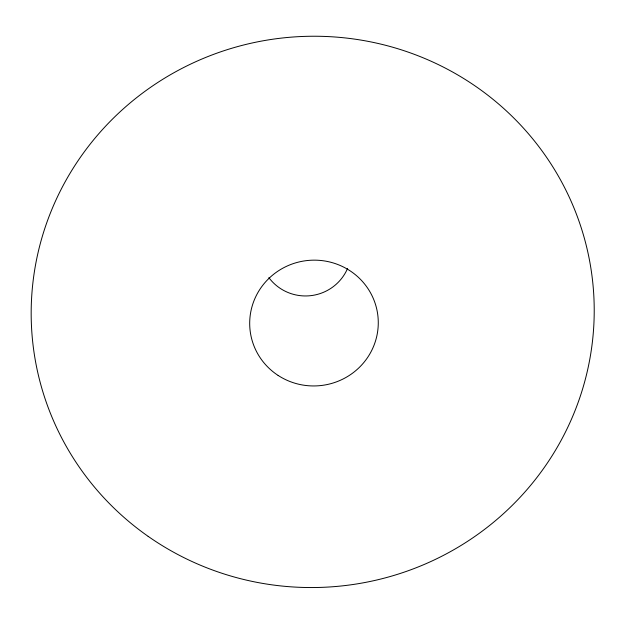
<?xml version="1.0" encoding="UTF-8"?>
<svg xmlns="http://www.w3.org/2000/svg" width="624" height="624" viewBox="0 0 624 624"><rect width="100%" height="100%" fill="white"/><g stroke="black" fill="none" stroke-linecap="round" stroke-linejoin="round"><path stroke-width="0.94" d="M347.545 268.523A45.614 45.107 -6.6 0 1 310.83 295.651A45.614 45.107 -6.6 0 1 268.874 277.649M148.169 536.367A281.603 275.574 -6.6 0 0 592.8 338.2A281.603 275.574 -6.6 0 0 197.114 61.105A281.603 275.574 -6.6 0 0 148.169 536.367M278.125 375.437A64.311 62.876 -6.6 0 0 378.128 327.007A64.311 62.876 -6.6 0 0 285.698 266.713A64.311 62.876 -6.6 0 0 278.125 375.437"/></g></svg>
